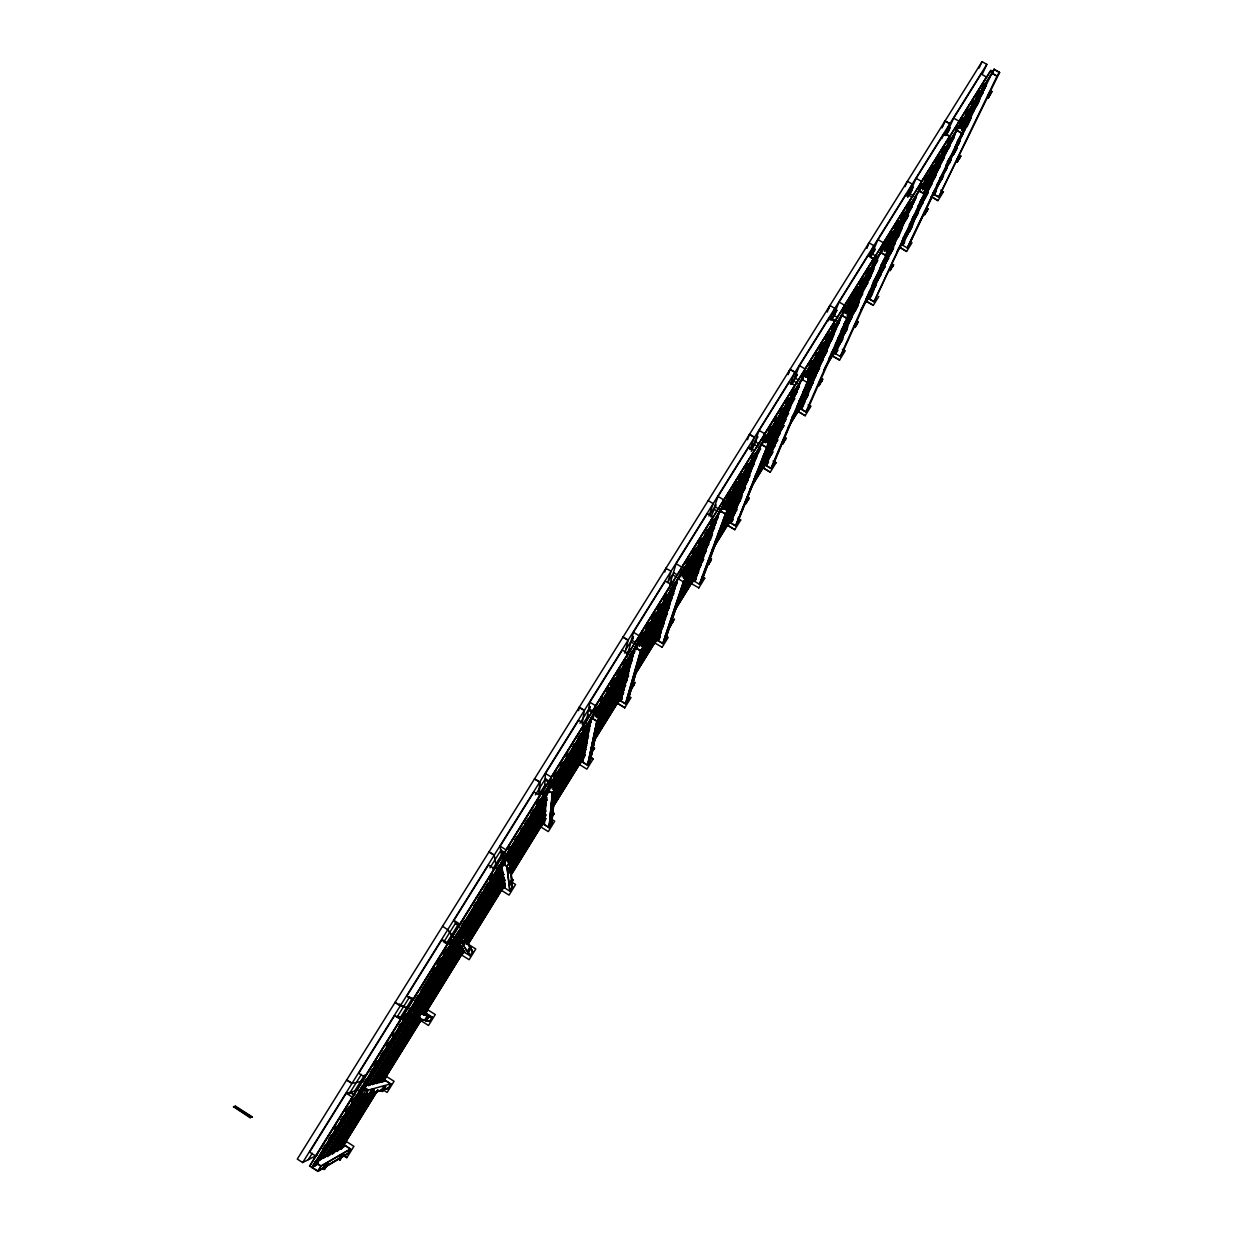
<?xml version="1.0" encoding="UTF-8"?>
<svg xmlns="http://www.w3.org/2000/svg" width="1233" height="1233" viewBox="0 0 1233 1233"><rect width="100%" height="100%" fill="white"/><g stroke="black" fill="none" stroke-linecap="round" stroke-linejoin="round"><path stroke-width="1.5" d="M545.325 784.481L539.237 794.268L539.7 782.107L534.428 778.994M539.253 794.252L539.777 781.984L534.567 778.763M544.462 789.243L544.647 786.115M550.797 782.123L551.228 777.037L584.334 723.786L578.585 720.288L545.448 773.492L545.125 778.639L549.379 781.26M546.496 789.536L544.03 824.553L549.194 827.744L551.752 823.598L555.436 788.442L549.456 784.774L546.496 789.536L552.476 793.22L549.194 827.744M544.277 824.492L546.789 789.474L552.415 792.927L549.132 827.497L544.277 824.492L546.681 789.644M548.932 792.557L549.456 784.774M549.039 792.387L549.641 784.882M549.039 827.651L552.307 793.112L555.266 788.334L551.505 823.659M550.504 816.878L551.536 817.51L550.504 816.878L552.554 813.318L553.555 814.258L552.523 813.626M551.182 818.265L554.264 813.395M553 800.063C560.445 785.544 553.401 803.068 553.093 799.2L586.43 745.626M551.505 818.465L551.259 817.541M553.355 800.263L585.906 747.028M553.941 813.194L554.187 814.134M578.631 710.578L579.233 707.172L584.396 710.347L582.068 724.018M585.983 723.833L587.031 717.976L589.035 714.755M587.324 716.404L588.418 710.27L590.391 707.079M589.852 702.209L595.585 705.692L628.059 653.475L622.357 650.022L589.852 702.209L588.711 708.636L594.337 712.058M590.114 761.177L599.932 716.727L593.998 713.106L591.085 717.791L582.608 762.194L587.74 765.339L590.114 761.177L599.747 716.62L596.849 721.29L587.586 765.246M592.95 719.009L593.998 713.106M593.058 718.839L594.167 713.213M587.74 765.339L597.019 721.413L599.932 716.727M592.01 752.361L590.931 751.282L591.963 751.899M596.911 728.996L595.893 727.886L598.02 724.449L599.038 725.574L598.02 724.449M591.486 753.101L594.645 748.092M596.479 729.905C602.613 717.591 598.606 729.073 597.065 729.027M590.021 761.331L599.639 716.789L594.059 713.383M594.445 749.032L592.903 748.077L593.936 748.708M594.121 748.847L594.337 747.892M593.15 758.942L590.299 757.093L593.15 758.942L586.862 769.13L579.695 764.63L583.301 758.819M624.884 653.29L628.167 640.097L623.035 636.983M627.135 657.127L628.63 651.086M629.107 649.221L630.972 641.915L632.976 638.679M635.642 642.485L631.466 639.958L633.408 632.282L665.281 581.113L670.937 584.504L639.095 635.735L637.862 640.297M617.641 703.396L624.777 707.742L617.641 703.396L621.216 697.554M620.553 700.883L634.81 647.417L637.661 642.84L643.549 646.4L628.121 699.99L625.655 703.997L620.553 700.883L622.203 698.217M635.719 650.038L637.661 642.84M636.274 648.512L637.738 643.117L643.272 646.462L627.874 700.036M636.367 648.342L637.846 642.948M628.121 699.99L643.379 646.292L640.528 650.885L625.501 703.904L640.698 650.993L643.549 646.4M632.421 684.438L633.438 685.07L632.56 683.991L630.479 687.582L631.728 688.122M638.494 659.455L640.728 655.555L641.823 656.218L640.574 656.079L638.494 659.455L639.588 660.117M664.818 572.004L665.943 568.259M633.993 683.745C624.376 702.363 642.485 670.089 631.404 687.937M641.9 656.588C645.969 650.161 633.885 669.935 642.254 656.804M633.993 685.07L634.317 683.93M711.888 520.064L713.013 516.858L707.403 513.498L676.116 563.712L673.418 572.559L677.564 575.056M665.204 639.634L662.922 643.657L657.852 640.605L677.703 578.416L680.493 573.915L686.334 577.414L665.358 639.727L669.997 625.393M677.98 578.354L658.006 640.698L660.441 636.752M680.647 570.617L681.772 567.103L713.013 516.858M678.766 579.294L680.493 573.915M678.828 579.556L680.662 574.023M662.768 643.564L683.359 581.822L686.164 577.321L671.199 621.833M686.334 577.414L683.544 581.93L662.861 643.426L658.098 640.543M671.338 621.54L672.524 621.617L671.507 621.016L669.427 624.622L670.613 624.715M680.369 591.886L682.635 587.956L683.729 588.603L682.419 588.573L680.369 591.886L681.464 592.534L680.585 591.27M659.362 635.92L654.97 643.087L662.106 647.233M665.111 639.773L686.057 577.491L680.57 574.193M670.428 624.823C682.065 606.975 663.863 636.86 670.752 625.023L669.596 624.098M681.31 593.751L703.026 557.47M672.971 620.708L670.305 626.333M672.848 622.233L673.295 620.893M710.963 516.935L715.71 505.761M722.446 503.079L754.288 450.477L748.724 447.178L718.022 496.437L714.585 506.424L720.087 509.707M694.549 581.313L719.764 510.724L722.507 506.301L728.302 509.753L701.978 580.45L699.573 584.334L694.549 581.313L696.136 578.724M710.362 540.1L712.273 534.752M720.596 511.633L722.507 506.301M720.658 511.911L722.677 506.409L728.025 509.815M747.491 439.703L749.51 434.34L754.442 437.407L749.972 449.444M699.419 584.242L725.497 513.914L720.041 510.662L694.703 581.406L696.291 578.816M699.573 584.334L725.559 514.176L728.302 509.753M696.737 575.549L691.682 583.779L698.787 587.848M701.731 580.512L728.133 509.661L725.389 514.069M710.578 560.337L709.792 559.119L711.025 560.476L708.528 564.514L708.929 562.757M722.569 526.214L721.49 525.566L723.756 521.621L724.572 522.962M722.029 527.277C731.477 510.231 719.748 533.766 722.831 525.505M708.528 564.514L709.098 563.003L707.912 562.156L709.792 559.119M722.384 527.477L723.031 525.736L721.737 524.857L723.756 521.621M751.298 451.401L755.968 441.075M759.096 443.942L754.997 441.506L759.143 430.425L789.259 382.076L794.792 385.328L764.707 433.723L762.287 440.011M710.717 560.275L711.287 558.765L711.025 560.476M701.962 576.474L704.706 578.323L701.901 576.643M727.794 525.443L734.791 529.62L727.794 525.443L731.801 518.908M762.487 460.88L735.639 525.967L730.63 522.992L761.038 444.296L763.736 439.965L769.484 443.371L763.813 457.273L765.308 458.167L762.688 462.421L763.212 460.325M787.995 374.539L789.968 369.515L794.977 372.335M788.072 374.462L790.091 369.314L795.054 372.227L790.338 384.064M739.815 501.584L741.942 496.545M761.747 445.514L763.905 440.073M769.484 443.371L766.787 447.702L735.639 525.967L766.726 447.44L761.316 444.234L730.784 523.085L733.142 519.278L730.63 522.992M792.11 384.203L797.427 374.478M798.737 380.165L794.668 377.776L799.508 365.646L829.069 318.191L834.556 321.397L831.843 327.824M737.75 522.222L762.318 460.788M763.612 457.443L769.315 443.264L766.618 447.61M745.795 503.542L749.248 498.086M746.104 503.727L746.782 502.062L745.58 501.292L747.414 498.302L748.416 498.903M762.688 462.421L763.458 460.479L762.148 459.693L764.121 456.503L765.2 457.135M748.138 499.565L748.924 497.901M764.876 457.921L765.755 456.025L765.308 458.167M737.951 518.23L740.679 520.095L737.873 518.415M763.319 468.047L770.271 472.177L763.319 468.047L768.236 460.048M828.437 308.944L829.794 305.692M827.22 312.026L829.917 305.476L834.833 308.358L830.009 319.917M801.496 377.514L805.026 368.883L834.556 321.397M801.804 379.07L766.14 465.627L771.103 468.571L809.896 378.223L804.178 374.863L801.542 379.117L807.261 382.477L809.896 378.223M771.365 454.777L772.829 451.216M801.989 380.196L804.178 374.863M802.067 380.458L804.348 374.971M827.728 321.412L829.069 318.191M837.669 317.559L833.631 315.201L839.118 302.054L868.14 255.478L873.58 258.637L872.07 262.09M770.949 468.478L807.183 382.215M773.183 464.872L809.727 378.13L807.076 382.384M782.739 443.803L786.238 438.239M801.912 398.351L804.502 394.19M783.047 443.988L783.818 442.154L782.585 441.445M785.082 439.842L785.93 438.054M804.455 394.067L805.411 392.032L802.251 398.552M866.629 248.295L868.988 242.824L873.904 245.66L869.28 256.325M773.368 460.942L776.066 462.807L773.276 461.157M866.707 248.218L869.003 242.824M798.275 411.591L805.18 415.66L798.275 411.591L804.07 402.143M841.8 311.795L844.59 305.26L873.58 258.637M808.278 408.4L805.997 412.084L801.065 409.171L843.881 310.978L849.552 314.292L808.047 408.447M805.935 411.853L801.296 409.125L841.553 315.093L846.886 318.206L805.843 411.992M804.902 402.22L801.065 409.171M806.351 398.49L808.601 393.235M825.108 354.734L826.619 351.235M831.196 340.971L834.294 333.835M838.625 323.231L840.135 319.732M841.707 316.48L844.05 311.07L849.29 314.338M875.892 256.079L871.885 253.751L878.004 239.634L906.486 193.889L911.911 197.003L883.445 242.778L880.331 249.821M905.007 186.615L907.396 181.297L912.25 184.087L906.856 196.155M819.96 383.201C828.314 369.592 814.674 393.62 820.238 383.247L818.974 382.615L820.762 379.733L821.748 380.319M840.783 335.638L844.667 329.411L841.106 335.838L842.124 333.511L840.752 332.879L842.648 329.812L843.711 330.429M821.425 381.244L822.319 379.225M832.66 356.029L839.519 360.036L832.66 356.029L837.438 348.23M842.571 352.869L840.336 356.507L835.435 353.64L880.578 252.303L885.88 255.37L840.182 356.414M841.569 341.233L843.125 337.734M855.594 309.653L858.707 302.64M868.833 279.829L873.519 269.303M880.516 253.52L882.859 248.265L888.484 251.517L842.339 352.931M855.656 309.899L858.862 302.732M868.911 280.076L873.673 269.411M880.593 253.767L883.028 248.357L880.316 252.349L885.941 255.616L888.484 251.517M913.437 195.693L909.461 193.396L916.181 178.338L944.17 133.426L949.533 136.493L921.59 181.436L918.554 188.11M941.95 127.723L945.064 120.896L949.903 123.639L944.54 135.368M942.027 127.646L945.095 120.896M866.506 301.345L873.318 305.322L866.506 301.345L872.024 292.421M854.762 327.331L858.384 321.566L855.748 325.342L854.762 324.772L856.519 321.936L857.49 322.507M878.944 274.05L882.566 267.53M857.089 323.555L858.384 321.566M941.781 138.666L944.17 133.426M926.723 189.882L924.226 193.92L918.631 190.699L921.128 186.676L926.723 189.882L874.12 301.808L869.25 298.972L918.893 190.637L924.149 193.673L873.981 301.731M871.531 295.627L873.827 290.233M890.38 253.983L893.694 247.17M898.333 236.967L902.202 228.105M906.224 219.705L907.889 216.114M914.824 200.486L916.396 197.033M918.832 192.101L921.298 186.769M950.319 136.37L946.374 134.104L953.679 118.137L981.16 74.026L986.492 77.047L959.043 121.204L955.344 129.157M978.987 68.216L982.054 61.65L986.832 64.363L982.3 74.072M889.887 270.536L893.571 264.679L890.92 268.455L889.949 267.885L891.675 265.095L892.646 265.665M916.427 213.571L920.45 207.129L909.461 224.868M893.262 264.494L890.18 270.705M905.253 238.74L899.813 247.525L906.594 251.455L912.019 242.654M878.836 296.382L873.318 305.322M892.476 267.006L893.571 264.679M909.337 244.504L964.252 129.373L958.704 126.198L902.541 245.182L907.38 247.972L909.553 244.458M909.615 231.542L912.929 224.514M924.935 198.806L928.156 191.916M934.599 178.138L936.294 174.547M948.3 148.839L949.919 145.402M951.522 141.949L954.835 134.921M956.361 131.623L958.873 126.305L963.99 129.419M984.304 84.399L982.192 87.805M990.87 70.528L309.668 1166.079L990.762 70.373L993.012 71.653L312.365 1167.42M907.241 247.895L961.725 133.087L956.515 130.097M907.38 247.972L964.252 129.373M906.594 251.455L899.936 247.263M924.426 214.665L928.156 208.731L925.521 212.492L924.565 211.937M940.902 193.735L938.76 197.203L933.951 194.429L991.918 73.117L997.096 76.061L938.621 197.11M941.889 178.8L943.538 175.317L941.95 179.016M949.348 163.157L950.997 159.673M957.332 147.606L953.571 154.325L957.332 147.606L954.481 151.674L953.448 151.073L955.251 148.16L956.284 148.761M958.457 144.03L960.106 140.562L958.519 144.261M966.734 126.645L970.88 117.952M979.988 98.84L976.675 105.791L974.579 104.558M991.594 74.504L994.075 69.279L999.593 72.408L938.76 197.203M928.156 208.731L924.719 214.85M949.41 163.373L951.152 159.766M966.811 126.876L971.034 118.044M977.584 104.281L979.326 100.659M991.671 74.735L994.245 69.372L311.887 1167.512L318.376 1163.86M936.726 187.817L931.239 196.756L937.974 200.64L931.377 196.479M956.993 162.016L960.769 155.99L957.64 160.783L956.685 160.228M987.91 98.193L991.733 91.381L988.234 98.363M987.618 96.236L988.635 96.821L991.733 91.381M960.476 155.82L957.286 162.186M943.322 191.978L940.779 190.144M959.505 158.595L960.769 155.99M323.709 1169.362L327.639 1163.767L324.818 1169.146L323.709 1169.362L327.639 1163.767M370.393 1094.781C379.826 1082.096 367.465 1097.093 370.748 1094.996M463.5 944.509L503.28 879.792M508.69 871.577L544.863 812.717M762.348 462.221L764.969 457.967M324.079 1169.593L326.915 1164.199M335.391 1151.345L373.876 1089.957M377.992 1082.589L420.468 1013.942L417.016 1018.797L417.771 1019.121L420.823 1014.173L420.083 1013.834L377.56 1082.682L419.975 1014.528L418.681 1013.773L416.369 1017.487L417.679 1018.242M421.609 1012.201L462.175 946.728M463.855 944.74L503.758 879.622M509.044 871.793L545.34 812.501M596.048 730.66L625.47 683.19M637.631 663.554L665.019 619.351M680.231 594.799L703.565 557.162M717.76 534.243L741.095 496.591M760.36 465.488L777.607 437.669M796.872 406.566L814.119 378.731M849.614 321.443L835.419 344.361L852.203 317.02M871.931 285.44L886.126 262.521M945.973 165.946L953.078 154.479M989.683 95.388L992.056 91.566M879.268 274.25L881.425 270.042M916.751 213.756L918.862 209.61M953.571 154.325L955.652 150.256M336.917 1151.391L373.399 1092.5M420.006 1017.256L379.471 1082.697L420.129 1017.348M423.027 1012.355L462.545 948.562M466.613 942.027L505.098 879.869L466.737 942.104M510.169 871.7L545.633 814.427M552.723 803.007L586.153 749.001L552.862 803.068M595.277 734.313L625.67 685.209L594.768 735.669M636.814 667.253L664.171 623.05M677.333 601.827L703.689 559.258L675.854 604.756M716.851 538.035L740.17 500.382M755.105 476.169L777.653 439.857M794.668 412.3L813.117 382.6L791.971 417.031M831.335 353.208L847.564 326.992M868.818 292.699L885.063 266.467M905.299 233.808L918.462 212.554M942.783 173.298L949.903 161.785L947.992 160.691M337.056 1151.483L373.661 1092.33M423.166 1012.447L462.853 948.316M509.63 873.134L545.772 814.52M635.303 670.213L664.31 623.127M715.387 540.933L739.291 502.093M754.92 477.109L777.792 439.934M831.489 353.239L847.688 327.069M868.433 293.824L885.186 266.544M902.895 238.185L917.599 214.203M939.9 178.215L950.026 161.862M338.412 1150.559L374.94 1091.575M380.935 1081.88L419.574 1019.506M423.474 1013.187L463.192 949.086M466.228 944.17L504.775 881.934M510.57 872.563L546.019 815.321M553.108 803.87L584.904 752.531M594.63 736.825L624.468 688.661M663.015 626.426L635.134 671.415L662.614 627.335M676.208 605.126L700.961 565.115M715.756 541.241L737.057 506.855M774.894 445.745L753.625 480.084L775.018 445.822M791.833 418.403L811.114 387.285M829.362 357.801L846.794 329.643M867.061 296.937L881.241 274.034M903.419 238.246L913.638 221.709M938.914 180.912L947.191 167.811L936.556 185.212M339.553 1149.002L375.14 1091.513M381.074 1081.957L419.713 1019.521M423.613 1013.279L463.284 949.163M466.459 944.355L504.636 882.458M510.709 872.64L545.356 816.647M552.584 805.288L584.627 753.255M594.753 736.902L624.129 689.478M674.759 607.715L701.099 565.207M715.279 542.304L736.533 507.965M790.661 420.807L810.466 388.58M828.699 359.157L846.932 329.72M866.167 298.648L881.364 274.111M902.109 240.836L913.761 221.786M341.217 1148.986L377.683 1090.095M421.224 1019.768L382.739 1081.911L421.516 1019.552M424.26 1014.851L463.747 951.059M467.8 944.524L505.268 883.999M511.341 874.197L545.772 818.573M585.259 754.781L552.862 807.137L585.382 754.858M593.35 741.711L623.744 692.622M634.872 674.651L661.196 632.097M673.341 612.508L698.664 571.588L673.48 612.554M737.149 509.429L711.826 550.35L735.253 512.774M751.313 486.557L772.582 452.172M789.783 424.414L808.031 394.93M825.216 367.172L842.463 339.306M862.684 306.647L875.877 285.332M898.133 249.405L912.297 226.502M932.549 193.797L941.688 179.016M341.356 1149.064L377.945 1089.926M424.383 1014.944L464.055 950.813M467.924 944.601L505.391 884.076M510.786 875.63L545.895 818.65M593.489 741.773L622.85 694.333M633.993 676.347L661.335 632.175M749.864 489.393L772.721 452.249M788.365 427.219L808.154 395.007M823.814 369.931L842.586 339.383M860.804 309.945L876 285.409M896.761 252.102L910.432 229.785M932.703 193.812L941.812 179.078L939.823 177.937M342.358 1148.046L346.427 1141.558L353.902 1146.336L346.843 1157.664L343.853 1155.753L346.843 1157.664M383.648 1081.356L386.653 1076.579L394.067 1081.295L387.147 1092.407L382.692 1089.587M424.984 1014.574L427.913 1009.919L435.28 1014.559L428.498 1025.455L421.162 1020.816M464.641 950.504L461.805 955.097L469.156 959.706L475.768 948.994L468.432 944.386M504.574 886.003L501.785 890.565L509.059 895.096L515.564 884.493L511.202 881.78M543.815 822.596L541.071 827.112L548.3 831.566L554.696 821.209L551.814 819.344M657.852 640.605L660.287 636.66M835.435 353.64L837.824 350.095L835.573 353.717M869.25 298.972L871.469 295.411M933.951 194.429L936.232 191.053L934.09 194.506M426.957 1014.096L431.904 1017.225L416.23 1012.447L410.481 1008.825L427.065 1013.942M622.357 698.31L620.708 700.976L635.103 647.356L640.636 650.716M801.203 409.264L803.484 405.58M870.868 296.675L869.404 299.064L874.058 301.592M904.143 242.916L902.695 245.259L904.775 241.884M342.604 1155.413L341.526 1154.72L339.075 1158.434L340.4 1158.974L339.322 1158.28M381.459 1089.926L382.708 1090.542L381.459 1089.926L383.817 1086.365L384.881 1087.044L383.817 1086.365M426.079 1020.4L424.892 1019.691L427.019 1016.254L428.082 1016.932M470.682 948.038L469.634 947.376L467.538 950.751L468.586 951.414M512.512 880.393L511.464 879.745L509.414 883.059L510.462 883.707M590.854 751.652L592.903 748.077M339.584 1159.837L343.159 1154.705L339.584 1159.837L340.555 1159.667M382.014 1091.22C390.969 1079.106 379.995 1093.147 382.831 1091.297M425.493 1020.909L428.992 1016.624L426.171 1021.201M468.186 951.876L470.96 947.376L468.71 952.4M510.092 884.092L513.159 879.884L510.477 884.832M708.775 562.818L711.287 558.765M339.923 1160.037L343.159 1154.705M382.338 1091.436L385.374 1086.427M425.832 1021.124L428.652 1016.424M468.386 952.184L470.96 947.376M510.154 884.631L513.159 879.884M708.22 564.313L711.595 558.965M819.051 385.081L822.627 379.41M855.07 327.5L857.397 323.74L856.118 322.799M347.876 1153.595L350.511 1148.971L321.012 1165.956L317.744 1171.227L347.876 1153.595L317.929 1171.35L309.498 1165.986M390.892 1083.961L385.59 1080.586L362.163 1086.181L358.942 1091.359L365.122 1095.274L388.148 1088.4L390.738 1083.853L368.02 1090.172L362.225 1086.489L385.759 1080.694L390.63 1084.023M470.066 955.806L472.563 951.414L463.593 936.109L460.51 941.087L470.066 955.806L464.841 952.523L454.623 937.404L457.705 932.425L463.778 936.217L472.563 951.414M512.419 886.912L510.061 861.59L504.035 857.86L501.014 862.73L504.775 887.991L509.969 891.228L512.419 886.912L509.892 861.482L506.855 866.352L509.815 891.12M624.777 707.742L631.003 697.601L628.152 695.874M662.059 647.371L668.194 637.384L665.358 635.673M698.726 588.002L704.767 578.154M734.791 529.62L740.756 519.91M770.271 472.177L776.143 462.591M805.18 415.66L810.975 406.212L808.108 404.809M839.519 360.036L845.237 350.727L842.386 349.371M937.974 200.64L943.461 191.685M334.467 1129.659L336.547 1126.361M345.656 1111.657L347.737 1108.375M351.759 1101.84L353.84 1098.557M374.169 1065.836L377.221 1060.935M386.33 1046.216L388.395 1042.948M392.433 1036.398L394.498 1033.131L392.587 1036.491M402.59 1020.045L405.672 1015.144M433.122 970.972L435.157 967.705L421.054 990.685M437.191 964.437L440.212 959.505M443.294 954.619L446.315 949.687M449.382 944.802L452.419 939.885M490.056 879.376L493.092 874.444M510.37 846.624L508.35 849.938L510.524 846.732M536.817 804.147L538.852 800.864M542.905 794.329L544.94 791L543.059 794.422M549.009 784.512L551.043 781.183M554.095 776.328L556.129 772.999M562.233 763.196L560.198 766.525L563.389 761.67M566.286 756.708L568.336 753.378M582.562 730.537L585.613 725.559M594.753 710.902L596.803 707.557M600.856 701.099L602.906 697.755M606.96 691.235L609.01 687.937M611.029 684.731L614.08 679.753M617.116 674.929L620.184 669.935M623.22 665.111L626.287 660.117M639.48 638.941L643.564 632.344M645.583 629.123L648.65 624.129M654.754 614.311L651.687 619.305L655.91 612.801M657.79 609.503L660.857 604.494M663.893 599.623L666.961 594.676M686.242 563.697L689.293 558.796M695.397 548.978L692.345 553.879L696.583 547.36M698.448 544.077L701.531 539.052M710.64 524.441L712.72 521.066M722.862 504.744L724.912 501.43L722.985 504.898M739.106 478.651L742.204 473.611M745.21 468.833L747.275 465.473M753.378 455.624L751.313 459.015L754.534 454.114M763.551 439.256L765.585 435.989M768.591 431.211L770.671 427.805M774.694 421.393L776.775 417.987M780.813 411.498L782.878 408.169L779.903 413.302M785.868 403.407L787.902 400.139M790.954 395.223L794.052 390.183M809.249 365.785L811.345 362.363M815.352 355.967L817.448 352.546M819.421 349.432L823.552 342.728M825.509 339.614L828.622 334.559M843.819 310.177L845.838 306.909M847.872 303.626L851.988 296.983M853.976 293.824L858.122 287.104M860.079 284.006L863.192 278.935M866.183 274.188L869.296 269.118M872.27 264.371L875.399 259.3M884.477 244.751L886.512 241.483M888.546 238.2L892.6 231.665M894.634 228.398L898.78 221.663M900.737 218.58L903.835 213.556M906.841 208.762L909.969 203.676M925.135 179.324L927.262 175.857M931.285 169.383L933.35 166.039M939.454 156.221L935.308 162.972L939.561 156.375M941.395 153.154L944.447 148.253M947.499 143.336L950.643 138.235M959.706 123.716L961.832 120.233M965.793 113.898L967.936 110.415M971.958 103.957L974.024 100.597M976.983 95.912L980.127 90.795M322.445 1149.372L325.527 1144.455M328.533 1139.554L331.615 1134.637M334.636 1129.736L336.701 1126.453M340.74 1119.934L342.805 1116.651M345.826 1111.75L348.908 1106.833M351.929 1101.932L354.996 1097.016M364.12 1082.297L366.186 1079.029M370.254 1072.479L372.289 1069.211M374.293 1065.944L377.36 1061.027M380.396 1056.126L383.463 1051.21M386.484 1046.308L389.566 1041.407M398.691 1026.688L400.74 1023.405M402.759 1020.138L406.844 1013.603M414.951 1000.502L418.033 995.601M437.345 964.53L441.383 957.979M443.433 954.712L447.487 948.162M449.536 944.894L452.573 939.978M461.743 925.274L464.779 920.342M473.934 905.639L475.969 902.371M478.003 899.104L482.057 892.538M484.107 889.286L488.16 882.736M490.195 879.468L493.246 874.536M496.298 869.65L499.334 864.734M503.418 858.214L505.438 854.916M514.593 840.212L516.627 836.914M520.696 830.395L522.73 827.096M524.765 823.86L527.816 818.959M530.868 814.042L533.904 809.11M536.956 804.224L540.008 799.292M549.163 784.604L551.197 781.29M554.234 776.42L557.285 771.473M566.44 756.8L568.475 753.486M572.544 746.982L574.578 743.669M577.614 738.798L580.681 733.851M582.7 730.63L585.752 725.667M594.907 710.994L597.959 706.047M600.995 701.176L603.045 697.863M607.098 691.374L609.148 688.045M611.167 684.824L615.236 678.227M617.271 675.006L621.34 668.425M623.359 665.204L626.426 660.241M629.462 655.386L632.529 650.423M637.6 642.301L643.703 632.421M645.722 629.215L649.806 622.619M657.929 609.58L660.996 604.617M664.032 599.777L667.099 594.799M670.12 589.96L675.206 581.776M680.292 573.607L684.377 566.995M686.396 563.789L690.48 557.177M698.587 544.154L701.654 539.175M704.69 534.351L707.757 529.358M710.794 524.534L713.861 519.555M727.054 498.363L731.138 491.736M733.157 488.545L737.242 481.918M739.245 478.728L742.328 473.749M745.349 468.91L748.431 463.932M763.643 439.472L765.708 436.112M768.729 431.303L771.812 426.31M774.833 421.486L776.898 418.126M786.007 403.484L789.089 398.49M791.093 395.315L795.193 388.672M804.301 374.046L806.382 370.686M809.387 365.862L812.485 360.868M815.491 356.06L817.556 352.684M819.56 349.509L823.659 342.866M825.648 339.692L829.763 333.049M843.958 310.254L858.23 287.243M860.218 284.083L864.333 277.44M866.321 274.265L870.421 267.623M872.409 264.463L877.495 256.279M882.581 248.095L892.8 231.634M894.773 228.475L898.888 221.817M900.876 218.657L904.991 211.999M906.979 208.839L911.095 202.181M920.188 187.586L922.284 184.195M925.274 179.401L928.372 174.377M929.343 172.867L933.458 166.193M941.534 153.231L945.665 146.557M947.638 143.413L950.751 138.389M959.829 123.793L962.942 118.753M965.932 113.975L969.046 108.936M972.036 104.158L974.132 100.752M976.104 97.623L980.235 90.934M311.718 1167.358L314.985 1162.087L345.332 1145.657L350.665 1149.079M413.209 1017.333L416.353 1012.262L432.012 1017.055L429.469 1021.525L413.394 1017.441L407.275 1013.588L410.419 1008.517L416.538 1012.37L432.166 1017.148L426.895 1013.834L410.604 1008.64M958.704 126.198L956.253 130.159L961.802 133.318M994.075 69.279L991.671 73.163L997.173 76.292L999.593 72.408M318.515 1160.607L410.003 1013.326M412.022 1010.043L456.734 938.036M458.784 934.784L590.9 722.029M595.986 713.861L634.61 651.656M639.68 643.503L677.302 582.916M682.373 574.778L717.96 517.459L682.203 575.333M723.016 509.321L760.638 448.735M764.691 442.231L799.261 386.546M805.349 376.774L838.902 322.722M844.975 312.951L877.526 260.533M884.616 249.143L914.115 201.626M922.222 188.587L953.756 137.803M959.813 128.047L986.277 85.431M315.617 1165.617L546.327 794.114M548.223 791.077L591.054 722.106M595.924 714.261L634.748 651.748M638.817 645.198L676.424 584.642M723.17 509.368L758.757 452.079M764.845 442.262L799.4 386.623M805.503 376.805L839.041 322.799M845.144 312.982L877.665 260.61M884.184 250.099L914.254 201.703M922.392 188.603L953.895 137.88M959.983 128.047L985.398 87.142M315.941 1165.432L361.238 1092.53M362.625 1090.249L546.342 794.422M548.361 791.154L589.975 724.156M596.063 714.339L632.606 655.509M639.711 644.073L675.237 586.862M682.342 575.426L715.834 521.482M723.956 508.412L756.446 456.118M765.57 441.399L797.042 390.738M806.166 376.034L835.604 328.625M845.761 312.288L874.182 266.528M884.323 250.176L911.726 206.05M922.823 188.248L949.287 145.586M960.445 127.6L983.795 90.009M320.318 1159.59L362.225 1092.407M366.047 1085.934L410.774 1013.927M412.808 1010.659L456.503 940.27M459.555 935.369L504.266 863.347M506.347 860.28L548.978 791.339M551.012 788.072L589.636 725.867M595.678 716.435L633.33 655.494M639.311 646.138L675.006 588.388M682.096 576.967L715.649 522.915M724.572 508.828L756.307 457.443M765.431 442.755L796.95 391.971M806.074 377.298L835.573 329.781M846.377 312.658L873.781 268.517L846.085 313.167M884.323 251.285L911.788 207.036M922.5 190.052L950.412 144.831M961.062 127.939L983.071 92.537L960.738 128.494M320.472 1159.698L546.743 795.254M551.814 787.086L590.376 724.989M595.816 716.543L633.223 655.971M639.449 646.262L674.59 589.343M682.712 576.273L716.203 522.345M724.31 509.275L756.785 456.965M765.924 442.262L797.381 391.601M806.505 376.897L834.926 331.138M884.647 251.054L912.035 206.928M923.193 188.957L949.58 146.465M323.863 1157.787L366.509 1089.078M368.544 1085.795L502.432 869.758M507.642 861.667L547.098 797.766M552.538 789.32L589.744 729.057M597.003 717.683L632.39 660.333M641.53 645.645L674.019 593.258M683.544 578.215L714.647 527.816M725.79 509.861L754.242 464.024M767.419 442.801L794.853 398.583M808.031 377.36L831.412 339.676M847.456 314.045L871.007 275.868M886.219 251.393L908.582 215.343M924.796 189.235L944.124 158.086M976.613 105.73L961.863 129.758L974.147 110.261M324.171 1157.617L363.781 1093.794M369.869 1083.977L501.893 871.238M509.013 859.771L546.589 799.231M553.694 787.764L588.218 732.125M597.358 717.406L630.88 663.4M642.054 645.398L671.507 597.943M683.683 578.292L712.119 532.471M726.345 509.568L751.729 468.648M767.989 442.477L790.322 406.474M807.985 377.945L828.915 344.284M847.194 314.831L866.491 283.729M886.804 251.008L903.049 224.822M925.397 188.819L939.608 165.9M325.45 1156.724L364.059 1094.534M370.131 1084.716L413.81 1014.327M415.829 1011.06L502.155 871.931L370.27 1084.809M508.258 862.129L546.851 799.909M553.956 788.473L588.48 732.803L554.095 788.858M598.637 716.465L630.125 665.697M642.301 646.092L671.769 598.591M684.962 577.352L712.381 533.118M726.591 510.246L750.989 470.914M768.236 443.14L790.584 407.09L767.08 445.56M807.831 379.317L829.177 344.886M847.441 315.478L867.77 282.696M887.051 251.655L902.309 227.042M923.64 192.672L939.885 166.486M962.187 130.544L971.373 115.732M325.589 1156.816L364.274 1094.457M508.443 862.406L546.99 800.001M598.714 716.928L630.263 665.774M642.331 646.631L671.615 599.099M684.931 577.969L712.52 533.195M726.514 510.955L751.113 471.006M807.985 379.332L829.316 344.963M847.21 316.419L867.909 282.773M885.741 254.291L902.433 227.119M923.764 192.749L940.024 166.547M962.356 130.544L971.496 115.81M368.143 1089.972L364.937 1095.151L388.148 1088.4M846.794 318.361L849.383 314.184M885.772 255.524L888.315 251.424M924.056 193.812L926.553 189.79M961.632 133.226L964.083 129.28M997.019 76.199L999.424 72.315M317.929 1171.35L321.197 1166.064L350.403 1149.141L345.487 1145.765L315.047 1162.411L320.888 1166.141M365.122 1095.274L368.328 1090.095L362.163 1086.181M413.394 1017.441L416.538 1012.37M463.778 936.217L460.695 941.195L454.623 937.404M510.061 861.59L507.04 866.46L501.014 862.73M552.476 793.22L555.436 788.442M849.552 314.292L846.963 318.453L841.291 315.155M327.808 1156.646L366.494 1094.272M372.489 1084.608L416.153 1014.22M417.016 1012.493L461.836 940.548M463.839 937.296L503.326 873.334M509.46 863.732L545.972 804.579M554.079 791.786L588.619 735.824M598.699 719.841L629.231 670.336M640.281 652.812L669.843 604.848M709.437 541.01L683.883 582.5L708.359 543.337M750.049 475.522L724.172 517.629L747.907 479.575M764.999 451.694L788.642 413.317M805.565 386.299L827.22 351.097M862.761 293.808L843.757 324.556L859.447 299.711M883.198 261.134L899.304 234.871M920.157 201.534L933.828 179.217M957.147 141.625L967.335 125.18L965.347 124.04M329.119 1154.859L366.633 1094.365M372.72 1084.547L416.322 1014.235M418.341 1010.968L459.924 943.939M463.978 937.388L502.509 875.26M509.614 863.809L545.094 806.582M554.218 791.863L586.677 739.553M598.837 719.933L628.244 672.509M640.42 652.889L668.81 607.114M765.138 451.771L785.421 419.081M805.704 386.376L821.918 360.206M880.732 265.372L894.927 242.485M920.28 201.611L931.439 183.625M957.794 141.117L964.9 129.665M330.321 1154.011L367.866 1093.471M373.938 1083.668L415.536 1016.609M418.573 1011.692L460.156 944.632M464.209 938.097L503.773 874.289M509.861 864.487L545.356 807.214L510 864.564M554.48 792.511L587.956 738.521M597.08 723.817L628.522 673.095M640.698 653.49L669.087 607.684M682.281 586.43L708.651 543.861M722.846 521.004L748.215 480.069M785.745 419.544L763.412 455.578L785.868 419.621M806.012 386.885L823.274 359.019M841.507 329.627L858.769 301.777M881.056 265.835L895.281 242.886M917.568 206.959L931.809 183.994L917.737 206.974M956.114 144.8L963.25 133.287L954.727 147.575M329.581 1155.491L367.989 1093.579M374.077 1083.761L415.66 1016.686M418.711 1011.784L460.464 944.386M464.348 938.174L503.912 874.382M553.956 793.929L587.309 739.831M597.219 723.879L628.66 673.172M640.204 654.846L669.226 607.746M682.419 586.476L708.79 543.938M722.985 521.05L747.337 481.779M803.115 391.817L823.397 359.096M841.091 330.845L859.247 301.253M879.638 268.671L895.42 242.963M325.574 1163.967L323.169 1167.836L324.325 1168.576L327.022 1164.538L325.574 1163.967L328.009 1163.998M369.237 1093.532C376.327 1081.326 367.372 1099.774 369.453 1093.455M503.619 879.514L463.808 943.8L462.668 943.091L464.841 939.299L466.059 940.147M546.003 811.16L509.044 870.806L507.888 869.851L510.108 866.275L511.248 867.231L510.108 866.275M325.866 1163.798L323.462 1167.651L324.633 1168.406M462.668 943.091L464.841 939.299M507.919 870.097L510.123 866.537M553 797.366L554.449 795.023L555.605 795.362L554.48 794.684L552.307 798.183L553.401 799.215L586.8 745.287M595.801 728.333L597.928 724.896M332.401 1153.918L369.962 1093.332M376.034 1083.514L416.631 1018.042L376.173 1083.607M419.652 1013.125L461.265 946.004M465.319 939.469L503.881 877.249M509.969 867.446L545.479 810.127M554.603 795.424L587.078 743.006M598.236 725.035L628.676 675.9M640.852 656.28L667.238 613.68M682.45 589.158L705.8 551.475M724.048 522.052L745.364 487.636M763.612 458.214L783.926 425.431M799.123 400.925L819.436 368.128M837.669 338.721L839.735 335.391M842.509 330.906L857.998 305.923M875.954 276.947L893.509 248.619M912.759 217.578L928.002 192.965M947.283 161.862L958.565 143.922L947.406 161.939M332.54 1153.996L370.085 1093.424M419.806 1013.218L461.404 946.096M465.565 939.654L504.02 877.341M510.154 867.724L545.618 810.22M553.725 797.119L587.216 743.098M598.313 725.466L626.78 679.244M637.831 661.705L667.377 613.772M682.419 589.759L705.923 551.552M720.92 527.632L745.503 487.713M763.489 458.953L784.049 425.508M799.277 400.956L819.56 368.205M837.454 339.599L840.397 334.559M842.524 331.415L856.087 309.267M873.334 281.448L890.596 253.613M911.541 219.798L925.089 197.958M333.958 1153.04L373.522 1089.725M421.162 1012.324L461.712 946.882M596.556 729.289L626.981 680.184M638.124 662.213L665.512 618.01M719.24 531.331L741.557 495.296M758.773 467.523L780.088 433.122M815.568 375.849L798.306 403.715L816.03 375.341M837.854 339.907L852.065 316.958M873.334 282.65L888.577 258.051M911.865 220.476L923.039 202.412M946.327 164.852L953.463 153.339M335.114 1151.499L372.952 1090.404L371.58 1089.741M421.301 1012.416L462.021 946.636M595.678 730.984L627.119 680.262M638.262 662.26L665.65 618.087M679.83 595.185L703.149 557.547M719.378 531.377L741.68 495.373M758.927 467.554L780.212 433.199M873.488 282.665L888.7 258.129M909.337 224.791L923.163 202.489M945.85 165.869L953.587 153.401M988.635 96.821L990.423 93.955L989.39 93.369M981.992 61.758L297.292 1159.097L302.686 1162.549L986.832 64.363M346.242 1093.27L309.591 1152.131L315.586 1155.968L352.222 1097.077L346.242 1093.27L349.833 1092.361L354.21 1095.151M394.606 1015.638L358.695 1073.296L364.66 1077.072L400.525 1019.367L394.606 1015.638L401.573 1018.982M406.798 996.064L442 939.561L447.872 943.245L412.716 999.778L406.798 996.064L412.069 998.869M453.944 920.373L488.438 865.011L494.263 868.633L459.817 924.041L453.944 920.373L455.378 922.808L459.693 925.505M500.151 846.208L533.951 791.94L539.746 795.501L505.977 849.814L500.151 846.208L500.69 850.015L504.975 852.666M631.466 639.958L633.485 636.706M754.997 441.506L757.956 436.759M794.668 377.776L796.672 374.555M833.631 315.201L836.575 310.469M871.885 253.751L874.891 248.927M909.461 193.396L913.391 187.077M946.374 134.104L950.381 127.662M308.312 1159.667L312.319 1153.225M349.324 1093.763L361.423 1074.344M397.458 1016.439L409.572 997.004M444.666 940.609L455.794 922.731M489.963 867.847L501.122 849.922M535.399 794.869L545.572 778.501M579.972 723.247L590.206 706.802M625.84 649.575L632.822 638.324M673.819 572.482L667.793 582.176L671.091 571.203L665.866 568.336M716.034 504.651L708.975 516.026L713.198 503.619L708.143 500.598M750.404 449.475L756.507 439.642M791.047 384.157L797.057 374.508M831.027 319.933L837.084 310.192M870.328 256.803L873.396 251.856M907.842 196.54L911.85 190.082M945.803 135.553L948.855 130.652M835.265 313.675L832.229 318.576L836.236 320.919M875.307 249.359L870.313 257.373L874.305 259.685M907.735 197.249L911.803 190.714M354.38 1091.467L364.552 1075.114M400.463 1017.364L412.531 997.975M446.546 943.291L457.643 925.444M492.768 868.988L502.894 852.681M582.824 724.203L588.788 714.601M626.611 653.798L629.616 648.943M669.673 584.565L671.692 581.313M250.052 1117.653L252.118 1116.836L235.595 1106.248L233.638 1106.648L250.052 1117.653L252.118 1116.836M233.407 1107.003L235.595 1106.248M347.814 1153.317L317.867 1171.026L312.026 1167.281L318.206 1163.752M343.483 1154.92L341.526 1154.72M302.686 1162.549L317.081 1155.151M388.102 1088.138L365.045 1094.966L359.25 1091.282M385.713 1086.627L384.896 1086.55M359.127 1091.467L366.478 1089.525M358.942 1091.359L366.586 1089.34M354.148 1091.251L350.742 1092.13L355.104 1094.904M355.012 1091.02L358.264 1090.188M363.196 1080.987L351.975 1083.422L346.55 1080.093M429.423 1021.263L413.332 1017.148L407.568 1013.511M416.369 1017.487L418.681 1013.773M407.46 1013.711L414.211 1015.545M407.275 1013.588L415.737 1015.9M409.294 1008.64L400.34 1005.789L394.961 1002.506M994.152 69.526L999.331 72.454M984.196 84.245L986.415 85.509M984.165 84.322L986.246 85.509M990.993 92.752L989.96 92.167L988.188 95.033L989.22 95.619M953.679 118.137L959.043 121.204M944.94 121.081L949.842 123.732M954.712 149.301L955.745 149.902L953.941 152.815L952.909 152.214M959.813 157.053L958.858 156.499L957.178 159.196L958.149 159.751M958.349 157.531L959.305 158.086M916.181 178.338L921.59 181.436M921.205 186.923L926.461 189.944M934.167 194.382L938.698 196.987M927.216 209.749L926.26 209.194L924.087 212.924L925.058 213.479M925.783 210.18L926.754 210.735M919.433 208.238L918.385 207.637L916.551 210.596L917.599 211.197M918.939 209.302L917.891 208.701L916.057 211.675L917.105 212.276M878.004 239.634L883.445 242.778M882.936 248.511L888.222 251.578M889.517 268.809L890.488 269.38M881.919 268.779L880.855 268.178L878.99 271.198L880.038 271.799M880.408 269.179L881.456 269.796M878.543 272.2L879.591 272.801M839.118 302.054L844.59 305.26M854.377 325.635L855.348 326.206M842.247 330.737L843.31 331.369M840.336 333.819L841.399 334.436M799.508 365.646L805.026 368.883M820.407 380.535L821.733 381.429M818.62 383.417L819.606 384.002M804.255 375.125L809.619 378.284M793.435 380.889L797.489 383.263M804.81 393.204L803.746 392.572L801.804 395.701L802.868 396.332M804.841 394.375L803.377 393.435L801.45 396.564L802.513 397.196M785.39 439.102L784.404 438.516L782.277 442.185L783.263 442.77M784.096 439.256L785.452 440.089M759.143 430.425L764.707 433.723M763.797 440.227L769.207 443.433M749.479 434.324L754.504 437.299M761.038 444.296L766.787 447.702M753.933 444.342L758.018 446.762M761.84 460.464L762.903 461.111M766.371 465.565L771.041 468.34M747.152 498.98L748.57 499.766M745.302 501.954L746.304 502.555M718.022 496.437L723.632 499.781M719.764 510.724L725.559 514.176M713.707 508.982L717.806 511.433M730.876 522.946L735.577 525.736M723.494 522.314L725.05 523.146M707.696 562.757L708.698 563.358M676.116 563.712L681.772 567.103M676.855 577.306L672.725 574.825L670.135 583.271L672.848 584.904M677.703 578.416L683.544 581.93M633.408 632.282L639.095 635.735M622.912 637.199L628.09 640.22M630.972 641.915L635.134 644.427M634.81 647.417L640.698 650.993M638.632 658.931L639.742 659.593M630.618 687.12L631.635 687.752M620.8 700.837L625.593 703.75M588.418 710.27L592.611 712.828M579.094 707.403L584.334 710.47M591.085 717.791L597.019 721.413M595.893 727.886L597.003 728.564M545.448 773.492L551.228 777.037M549.271 782.554L545.048 779.965L544.739 784.866L547.498 786.562M549.533 785.051L555.143 788.504M552.276 798.522L553.447 799.416M505.083 853.637L500.829 850.986L501.338 854.623L504.127 856.349M504.112 858.153L509.768 861.667L512.327 887.066M489.008 851.787L494.248 855.055L496.267 866.922M488.869 852.003L494.171 855.178M507.888 869.851L509.044 870.806M458.599 925.212L455.748 923.425L459.909 927.493M442.539 926.276L447.733 929.728L453.312 937.82M462.575 942.937L463.808 943.8M470.744 948.162L469.634 947.376M444.08 942.151L446.947 943.954M409.772 997.281L412.654 999.1M406.828 1007.084L409.31 1008.64L400.432 1005.666L395.099 1002.275M399.662 1004.217L403.561 1006.667M399.584 1004.34L403.484 1006.791M403.191 1018.751L397.874 1016.393L402.205 1019.121M346.704 1079.846L352.068 1083.298M235.364 1106.602L251.902 1117.175M233.638 1106.648L250.268 1117.298M314.985 1162.087L321.197 1166.064M442 939.561L443.664 941.627M447.81 929.605L453.39 937.697M454.915 937.327L464.995 952.631L454.792 937.512M460.618 940.887L470.02 955.544M457.89 932.549L462.76 940.44M457.705 932.425L462.591 940.332M462.652 940.609L457.767 932.734L463.469 936.294L472.47 951.583M501.199 862.838L504.929 888.084L501.307 862.653L506.979 866.167L509.969 891.228M501.461 855.563L501.954 859.031M504.22 857.968L505.176 865.381M504.035 857.86L505.068 865.551M591.378 717.714L582.762 762.302L587.679 765.092L596.957 721.12L591.378 717.714M768.452 461.882L766.14 465.627L768.452 461.882M834.726 324.741L831.612 329.797L834.849 324.88"/></g></svg>
